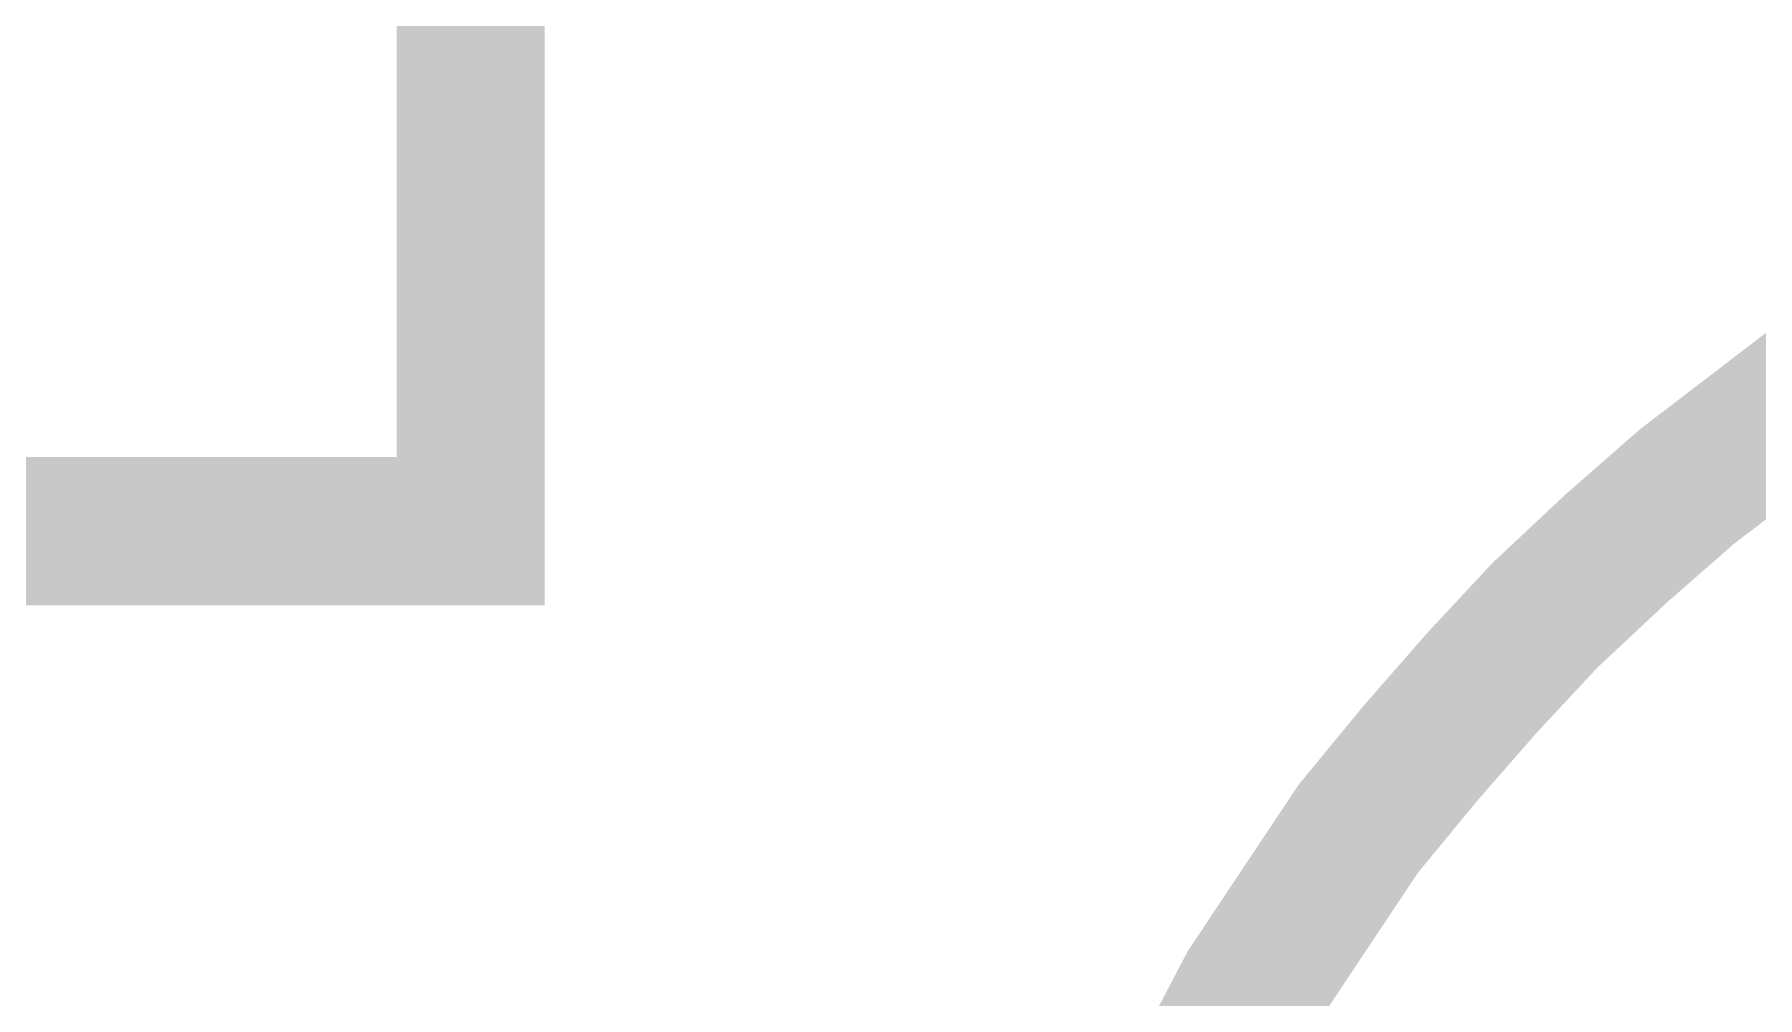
# Model space of a CAD drawing. Header units: inches. Extents: x 0 to 841, y 0 to 594.
# Drawn here: x 130.32 to 139.03, y 195.12 to 200 of the extents above; entities that cross this region are included whole.
import ezdxf

# ---------------------------------------------------------------- set-up
doc = ezdxf.new("R2010")
doc.units = ezdxf.units.IN
doc.layers.add('Sheet', color=255, linetype='Continuous')

msp = doc.modelspace()

# ---------------------------------------------------------------- linework, layer by layer
at = {"layer": 'Sheet'}
for points in [[(127.5379, 197.4834, 0.7493, 0.7493, 0), (132.5235, 197.4834, 0.7493, 0.7493, 0), (132.5235, 202.4918, 0.7493, 0.7493, 0), (127.5379, 202.4918, 0.7493, 0.7493, 0)], [(136.2515, 194.7434, 0.7493, 0.7493, 0), (136.4761, 195.1701, 0.7493, 0.7493, 0), (136.7456, 195.5744, 0.7493, 0.7493, 0), (137.0151, 195.9787, 0.7493, 0.7493, 0), (137.3295, 196.3605, 0.7493, 0.7493, 0), (137.6439, 196.7198, 0.7493, 0.7493, 0), (137.9583, 197.0567, 0.7493, 0.7493, 0), (138.3176, 197.3936, 0.7493, 0.7493, 0), (138.677, 197.708, 0.7493, 0.7493, 0), (139.0587, 198, 0.7493, 0.7493, 0), (139.4405, 198.292, 0.7493, 0.7493, 0), (139.8448, 198.539, 0.7493, 0.7493, 0), (140.2715, 198.7861, 0.7493, 0.7493, 0), (140.6982, 199.0107, 0.7493, 0.7493, 0), (141.1473, 199.2128, 0.7493, 0.7493, 0), (141.5965, 199.3925, 0.7493, 0.7493, 0), (142.0681, 199.5497, 0.7493, 0.7493, 0), (142.5397, 199.6844, 0.7493, 0.7493, 0), (143.0113, 199.7967, 0.7493, 0.7493, 0), (143.5054, 199.8866, 0.7493, 0.7493, 0), (143.9995, 199.9539, 0.7493, 0.7493, 0), (144.516, 199.9764, 0.7493, 0.7493, 0), (145.0325, 199.9989, 0.7493, 0.7493, 0)], [(145.0325, 199.9989, 0.7493, 0.7493, 0), (144.516, 199.9764, 0.7493, 0.7493, 0), (143.9995, 199.9539, 0.7493, 0.7493, 0), (143.5054, 199.8866, 0.7493, 0.7493, 0), (143.0113, 199.7967, 0.7493, 0.7493, 0), (142.5397, 199.6844, 0.7493, 0.7493, 0), (142.0681, 199.5497, 0.7493, 0.7493, 0), (141.5965, 199.3925, 0.7493, 0.7493, 0), (141.1473, 199.2128, 0.7493, 0.7493, 0), (140.6982, 199.0107, 0.7493, 0.7493, 0), (140.2715, 198.7861, 0.7493, 0.7493, 0), (139.8448, 198.539, 0.7493, 0.7493, 0), (139.4405, 198.292, 0.7493, 0.7493, 0), (139.0587, 198, 0.7493, 0.7493, 0), (138.677, 197.708, 0.7493, 0.7493, 0), (138.3176, 197.3936, 0.7493, 0.7493, 0), (137.9583, 197.0567, 0.7493, 0.7493, 0), (137.6439, 196.7198, 0.7493, 0.7493, 0), (137.3295, 196.3605, 0.7493, 0.7493, 0), (137.0151, 195.9787, 0.7493, 0.7493, 0), (136.7456, 195.5744, 0.7493, 0.7493, 0), (136.4761, 195.1701, 0.7493, 0.7493, 0), (136.2515, 194.7434, 0.7493, 0.7493, 0)]]:
    msp.add_lwpolyline(points, format="xyseb", dxfattribs=at)

doc.saveas('drawing.dxf')
